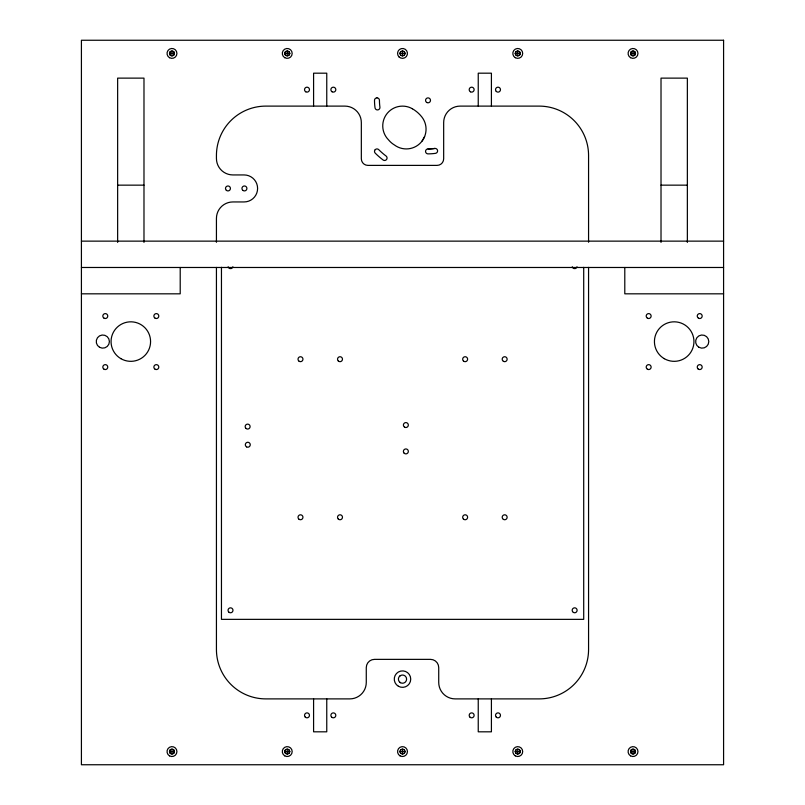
<?xml version="1.0" encoding="UTF-8"?>
<svg xmlns="http://www.w3.org/2000/svg" width="805" height="805" viewBox="0 0 805 805"><rect width="100%" height="100%" fill="white"/><g stroke="black" fill="none" stroke-linecap="round" stroke-linejoin="round"><path stroke-width="1.21" d="M170.237 55.163L169.523 53.422L170.237 51.691M173.709 51.691L174.433 53.422L173.709 55.163M170.237 753.309L169.523 751.578L170.237 749.837M173.709 749.837L174.433 751.578L173.709 753.309M285.503 55.163L284.779 53.422L285.503 51.691M288.975 51.691L289.689 53.422L288.975 55.163M285.503 753.309L284.779 751.578L285.503 749.837M288.975 749.837L289.689 751.578L288.975 753.309M400.759 55.163L400.045 53.422L400.759 51.691M404.241 51.691L404.955 53.422L404.241 55.163M400.759 753.309L400.045 751.578L400.759 749.837M404.241 749.837L404.955 751.578L404.241 753.309M516.025 55.163L515.311 53.422L516.025 51.691M519.497 51.691L520.221 53.422L519.497 55.163M516.025 753.309L515.311 751.578L516.025 749.837M519.497 749.837L520.221 751.578L519.497 753.309M631.291 55.163L630.567 53.422L631.291 51.691M634.763 51.691L635.477 53.422L634.763 55.163M631.291 753.309L630.567 751.578L631.291 749.837M634.763 749.837L635.477 751.578L634.763 753.309M422.082 141.066L424.617 136.578M399.994 675.858L400.437 675.566A4.116 4.116 0 0 1 406.616 679.128A4.116 4.116 0 0 1 400.437 682.69L399.994 682.388M428.019 148.925L428.663 148.925A48.26 48.26 0 0 0 434.781 148.452A2.465 2.465 0 0 1 437.568 150.555A2.465 2.465 0 0 1 435.475 153.342A53.512 53.512 0 0 1 428.019 153.866A2.465 2.465 0 0 1 425.553 151.39A2.465 2.465 0 0 1 428.019 148.925A48.572 48.572 0 0 0 434.781 148.452M169.523 53.422L174.433 53.422A2.465 2.465 0 0 1 170.741 55.565A2.465 2.465 0 0 1 170.741 51.289A2.465 2.465 0 0 1 174.444 53.422M284.779 53.422L289.689 53.422A2.465 2.465 0 0 1 286.006 55.565A2.465 2.465 0 0 1 286.006 51.289A2.465 2.465 0 0 1 289.709 53.422M400.045 53.422L404.955 53.422A2.465 2.465 0 0 1 401.262 55.565A2.465 2.465 0 0 1 401.262 51.289A2.465 2.465 0 0 1 404.965 53.422M515.311 53.422L520.221 53.422A2.465 2.465 0 0 1 516.528 55.565A2.465 2.465 0 0 1 516.528 51.289A2.465 2.465 0 0 1 520.231 53.422M630.567 53.422L635.477 53.422A2.465 2.465 0 0 1 631.784 55.565A2.465 2.465 0 0 1 631.784 51.289A2.465 2.465 0 0 1 635.497 53.422M117.641 185.15L143.984 185.15M661.016 185.15L687.359 185.15M81.416 241.138L723.584 241.138M81.416 267.481L723.584 267.481M81.416 293.825L180.209 293.825L180.209 267.481M723.584 293.825L624.791 293.825L624.791 267.481M169.523 751.578L174.433 751.578A2.465 2.465 0 0 0 170.741 749.435A2.465 2.465 0 0 0 170.741 753.711A2.465 2.465 0 0 0 174.444 751.578M284.779 751.578L289.689 751.578A2.465 2.465 0 0 0 286.006 749.435A2.465 2.465 0 0 0 286.006 753.711A2.465 2.465 0 0 0 289.709 751.578M400.045 751.578L404.955 751.578A2.465 2.465 0 0 0 401.262 749.435A2.465 2.465 0 0 0 401.262 753.711A2.465 2.465 0 0 0 404.965 751.578M515.311 751.578L520.221 751.578A2.465 2.465 0 0 0 516.528 749.435A2.465 2.465 0 0 0 516.528 753.711A2.465 2.465 0 0 0 520.231 751.578M630.567 751.578L635.477 751.578A2.465 2.465 0 0 0 631.784 749.435A2.465 2.465 0 0 0 631.784 753.711A2.465 2.465 0 0 0 635.497 751.578M687.359 242.396L687.359 78.125L661.016 78.125L661.016 242.396M633.022 50.967L633.022 55.877M633.022 749.123L633.022 754.033M588.566 242.245L588.566 155.516A49.397 49.397 0 0 0 539.169 106.109L460.128 106.109A16.462 16.462 0 0 0 443.666 122.581L443.666 158.806A6.591 6.591 0 0 1 437.075 165.387L367.925 165.387A6.591 6.591 0 0 1 361.334 158.806L361.334 122.581A16.462 16.462 0 0 0 344.872 106.109L265.831 106.109A49.397 49.397 0 0 0 216.434 155.516L216.434 158.474A16.462 16.462 0 0 0 232.897 174.937L244.096 174.937A13.504 13.504 0 0 1 257.6 188.44A13.504 13.504 0 0 1 244.096 201.944L232.897 201.944A16.462 16.462 0 0 0 216.434 218.407L216.434 242.295M588.566 267.381L588.566 649.484A49.397 49.397 0 0 1 539.169 698.891L455.187 698.891A16.462 16.462 0 0 1 438.725 682.419L438.725 667.597A8.231 8.231 0 0 0 430.494 659.365L374.506 659.365A8.231 8.231 0 0 0 366.275 667.597L366.275 682.419A16.462 16.462 0 0 1 349.813 698.891L265.831 698.891A49.397 49.397 0 0 1 216.434 649.484L216.434 267.421M583.706 267.351L583.706 619.357L221.456 619.357L221.456 267.31M517.766 50.967L517.766 55.877M517.766 749.123L517.766 754.033M491.412 106.109L491.412 73.185L478.24 73.185L478.24 106.109M491.412 698.891L491.412 731.815L478.24 731.815L478.24 698.891M402.5 50.967L402.5 55.877M402.5 749.123L402.5 754.033M326.76 106.109L326.76 73.185L313.588 73.185L313.588 106.109M326.76 698.891L326.76 731.815L313.588 731.815L313.588 698.891M287.234 50.967L287.234 55.877M287.234 749.123L287.234 754.033M171.978 50.967L171.978 55.877M171.978 749.123L171.978 754.033M143.984 242.396L143.984 78.125L117.641 78.125L117.641 242.396M400.437 682.69A4.116 4.116 0 0 1 400.437 675.566M577.034 266.797A2.465 2.465 0 0 1 572.264 266.797M232.897 266.797A2.465 2.465 0 0 1 228.127 266.797M723.584 40.25L81.416 40.25L81.416 764.75L723.584 764.75L723.584 40.25M398.384 686.252A8.231 8.231 0 0 0 410.731 679.128A8.231 8.231 0 0 0 398.384 671.994A8.231 8.231 0 0 0 398.384 686.252M515.291 755.855A4.941 4.941 0 0 0 522.697 751.578A4.941 4.941 0 0 0 515.291 747.302A4.941 4.941 0 0 0 515.291 755.855M400.035 755.855A4.941 4.941 0 0 0 407.441 751.578A4.941 4.941 0 0 0 400.035 747.302A4.941 4.941 0 0 0 400.035 755.855M630.557 57.698A4.941 4.941 0 0 0 637.963 53.422A4.941 4.941 0 0 0 630.557 49.145A4.941 4.941 0 0 0 630.557 57.698M515.291 57.698A4.941 4.941 0 0 0 522.697 53.422A4.941 4.941 0 0 0 515.291 49.145A4.941 4.941 0 0 0 515.291 57.698M496.252 91.398A2.465 2.465 0 0 0 500.388 90.291A2.465 2.465 0 0 0 497.359 87.262A2.465 2.465 0 0 0 496.252 91.398M470.422 91.79A2.465 2.465 0 0 0 474.125 89.647A2.465 2.465 0 0 0 470.422 87.514A2.465 2.465 0 0 0 470.422 91.79M697.965 368.841A2.465 2.465 0 0 0 702.091 367.734A2.465 2.465 0 0 0 699.072 364.715A2.465 2.465 0 0 0 697.965 368.841M305.759 91.79A2.465 2.465 0 0 0 309.472 89.647A2.465 2.465 0 0 0 305.759 87.514A2.465 2.465 0 0 0 305.759 91.79M647.431 369.233A2.465 2.465 0 0 0 651.134 367.1A2.465 2.465 0 0 0 647.431 364.957A2.465 2.465 0 0 0 647.431 369.233M155.103 369.233A2.465 2.465 0 0 0 158.806 367.1A2.465 2.465 0 0 0 155.103 364.957A2.465 2.465 0 0 0 155.103 369.233M104.056 369.233A2.465 2.465 0 0 0 107.759 367.1A2.465 2.465 0 0 0 104.056 364.957A2.465 2.465 0 0 0 104.056 369.233M155.103 318.196A2.465 2.465 0 0 0 158.806 316.053A2.465 2.465 0 0 0 155.103 313.92A2.465 2.465 0 0 0 155.103 318.196M376.982 97.878A2.465 2.465 0 0 0 374.506 100.353A53.512 53.512 0 0 0 375.029 107.8A2.465 2.465 0 0 0 377.817 109.903A2.465 2.465 0 0 0 379.92 107.115A48.572 48.572 0 0 1 379.447 100.353A2.465 2.465 0 0 0 376.982 97.878M104.056 318.196A2.465 2.465 0 0 0 107.759 316.053A2.465 2.465 0 0 0 104.056 313.92A2.465 2.465 0 0 0 104.056 318.196M331.6 717.094A2.465 2.465 0 0 0 335.725 715.987A2.465 2.465 0 0 0 332.707 712.968A2.465 2.465 0 0 0 331.6 717.094M305.256 717.094A2.465 2.465 0 0 0 309.382 715.987A2.465 2.465 0 0 0 306.363 712.968A2.465 2.465 0 0 0 305.256 717.094M496.252 717.094A2.465 2.465 0 0 0 500.388 715.987A2.465 2.465 0 0 0 497.359 712.968A2.465 2.465 0 0 0 496.252 717.094M698.478 318.196A2.465 2.465 0 0 0 702.181 316.053A2.465 2.465 0 0 0 698.478 313.92A2.465 2.465 0 0 0 698.478 318.196M469.909 717.094A2.465 2.465 0 0 0 474.044 715.987A2.465 2.465 0 0 0 471.016 712.968A2.465 2.465 0 0 0 469.909 717.094M332.113 91.79A2.465 2.465 0 0 0 335.816 89.647A2.465 2.465 0 0 0 332.113 87.514A2.465 2.465 0 0 0 332.113 91.79M647.431 318.196A2.465 2.465 0 0 0 651.134 316.053A2.465 2.465 0 0 0 647.431 313.92A2.465 2.465 0 0 0 647.431 318.196M426.791 102.487A2.465 2.465 0 0 0 430.494 100.353A2.465 2.465 0 0 0 426.791 98.21A2.465 2.465 0 0 0 426.791 102.487M375.231 149.65A2.465 2.465 0 0 0 375.231 153.141A74.654 74.654 0 0 0 383.089 159.974A2.465 2.465 0 0 0 386.551 159.491A2.465 2.465 0 0 0 386.068 156.029A69.713 69.713 0 0 1 378.722 149.65A2.465 2.465 0 0 0 375.231 149.65M120.931 358.688A19.763 19.763 0 0 0 150.575 341.572A19.763 19.763 0 0 0 120.931 324.465A19.763 19.763 0 0 0 120.931 358.688M664.306 358.688A19.763 19.763 0 0 0 693.95 341.572A19.763 19.763 0 0 0 664.306 324.465A19.763 19.763 0 0 0 664.306 358.688M99.528 347.277A6.591 6.591 0 0 0 109.41 341.572A6.591 6.591 0 0 0 99.528 335.876A6.591 6.591 0 0 0 99.528 347.277M698.911 347.277A6.591 6.591 0 0 0 708.792 341.572A6.591 6.591 0 0 0 698.911 335.876A6.591 6.591 0 0 0 698.911 347.277M412.381 108.766A19.763 19.763 0 0 0 388.523 139.849A23.214 23.214 0 0 0 394.41 144.96A19.763 19.763 0 0 0 421.87 117.007A32.955 32.955 0 0 0 412.381 108.766M630.557 755.855A4.941 4.941 0 0 0 637.963 751.578A4.941 4.941 0 0 0 630.557 747.302A4.941 4.941 0 0 0 630.557 755.855M399.008 56.914A4.941 4.941 0 0 0 407.27 54.7A4.941 4.941 0 0 0 401.222 48.652A4.941 4.941 0 0 0 399.008 56.914M284.769 57.698A4.941 4.941 0 0 0 292.175 53.422A4.941 4.941 0 0 0 284.769 49.145A4.941 4.941 0 0 0 284.769 57.698M284.769 755.855A4.941 4.941 0 0 0 292.175 751.578A4.941 4.941 0 0 0 284.769 747.302A4.941 4.941 0 0 0 284.769 755.855M169.503 755.855A4.941 4.941 0 0 0 176.919 751.578A4.941 4.941 0 0 0 169.503 747.302A4.941 4.941 0 0 0 169.503 755.855M169.503 57.698A4.941 4.941 0 0 0 176.919 53.422A4.941 4.941 0 0 0 169.503 49.145A4.941 4.941 0 0 0 169.503 57.698M226.376 190.342A2.465 2.465 0 0 0 230.391 188.863A2.465 2.465 0 0 0 227.111 186.126A2.465 2.465 0 0 0 226.376 190.342M242.969 190.443A2.465 2.465 0 0 0 246.883 188.702A2.465 2.465 0 0 0 243.422 186.186A2.465 2.465 0 0 0 242.969 190.443M404.12 453.155A2.465 2.465 0 0 0 408.256 452.048A2.465 2.465 0 0 0 405.227 449.019A2.465 2.465 0 0 0 404.12 453.155M404.633 427.193A2.465 2.465 0 0 0 408.336 425.06A2.465 2.465 0 0 0 404.633 422.917A2.465 2.465 0 0 0 404.633 427.193M298.746 360.942A2.465 2.465 0 0 0 302.871 359.835A2.465 2.465 0 0 0 299.852 356.806A2.465 2.465 0 0 0 298.746 360.942M503.427 361.334A2.465 2.465 0 0 0 507.14 359.191A2.465 2.465 0 0 0 503.427 357.058A2.465 2.465 0 0 0 503.427 361.334M298.746 519.014A2.465 2.465 0 0 0 302.871 517.907A2.465 2.465 0 0 0 299.852 514.878A2.465 2.465 0 0 0 298.746 519.014M338.261 360.942A2.465 2.465 0 0 0 342.397 359.835A2.465 2.465 0 0 0 339.368 356.806A2.465 2.465 0 0 0 338.261 360.942M228.761 612.042A2.465 2.465 0 0 0 232.897 610.935A2.465 2.465 0 0 0 229.868 607.916A2.465 2.465 0 0 0 228.761 612.042M463.398 360.942A2.465 2.465 0 0 0 467.534 359.835A2.465 2.465 0 0 0 464.505 356.806A2.465 2.465 0 0 0 463.398 360.942M338.261 519.014A2.465 2.465 0 0 0 342.397 517.907A2.465 2.465 0 0 0 339.368 514.878A2.465 2.465 0 0 0 338.261 519.014M463.398 519.014A2.465 2.465 0 0 0 467.534 517.907A2.465 2.465 0 0 0 464.505 514.878A2.465 2.465 0 0 0 463.398 519.014M503.427 519.406A2.465 2.465 0 0 0 507.14 517.263A2.465 2.465 0 0 0 503.427 515.13A2.465 2.465 0 0 0 503.427 519.406M573.412 612.434A2.465 2.465 0 0 0 577.115 610.301A2.465 2.465 0 0 0 573.412 608.157A2.465 2.465 0 0 0 573.412 612.434M246.561 446.876A2.465 2.465 0 0 0 250.264 444.732A2.465 2.465 0 0 0 246.561 442.599A2.465 2.465 0 0 0 246.561 446.876M245.887 428.33A2.465 2.465 0 0 0 250.023 427.224A2.465 2.465 0 0 0 246.994 424.205A2.465 2.465 0 0 0 245.887 428.33"/></g></svg>
